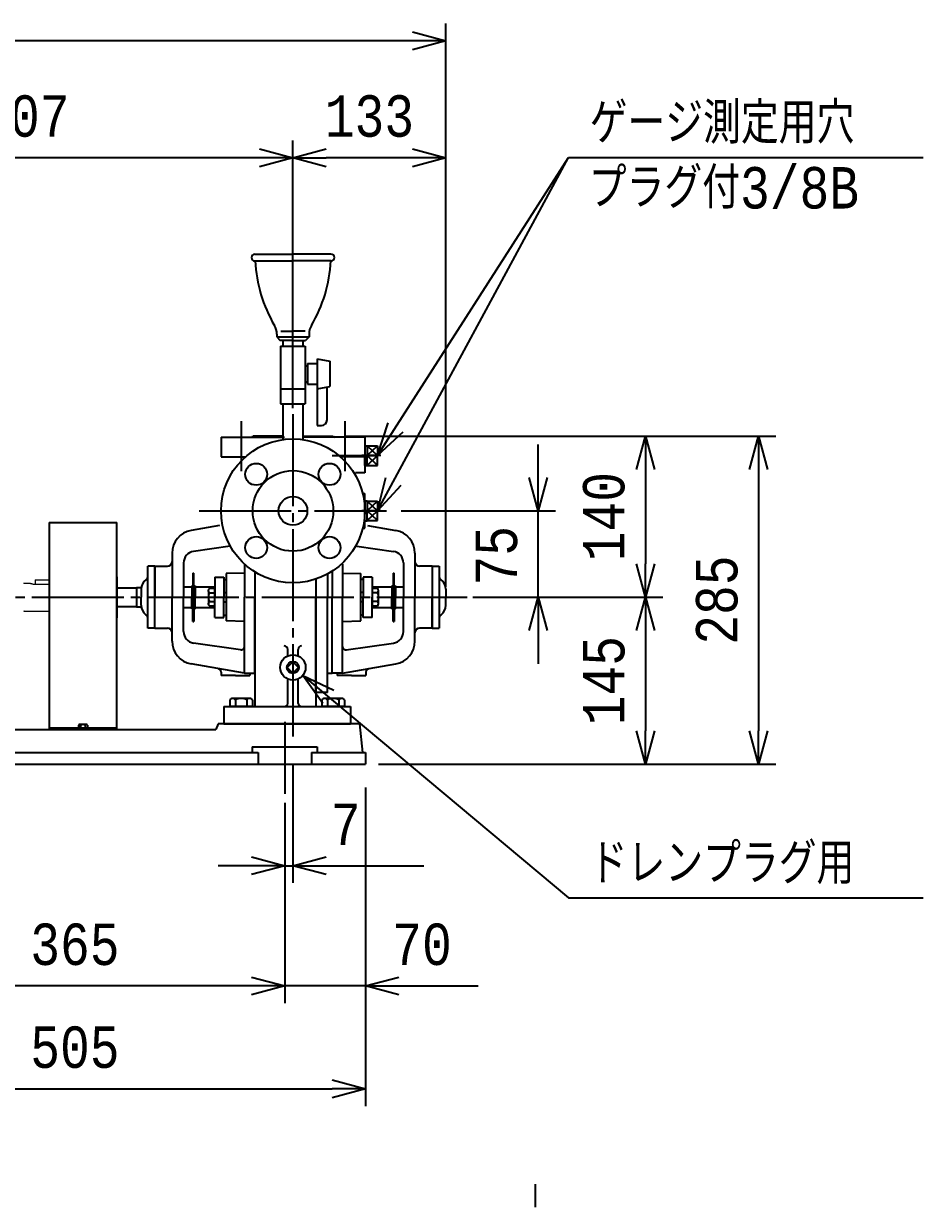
# Model space of a CAD drawing. Header units: millimetres. Extents: x 0 to 2376, y 0 to 1680.
# Drawn here: x 744 to 1526, y 0 to 1028 of the extents above; entities that cross this region are included whole.
import ezdxf

# ---------------------------------------------------------------- set-up
doc = ezdxf.new("R2010")
doc.units = ezdxf.units.MM
doc.header["$LTSCALE"] = 4
doc.linetypes.add('CENTER', pattern=[25, 20, -1.5, 2, -1.5])
for name, color, linetype in [('DETAIL', 4, 'Continuous'), ('NOTE', 2, 'Continuous'), ('SIZE', 3, 'Continuous')]:
    doc.layers.add(name, color=color, linetype=linetype)
doc.styles.get("Standard").update_dxf_attribs({"font": 'monotxt.shx', "width": 0.83, "bigfont": 'extfont.shx'})
doc.dimstyles.new('STDIM1', dxfattribs={"dimtxt": 36, "dimasz": 29, "dimexe": 15, "dimexo": 5.08, "dimgap": 18, "dimtad": 1, "dimdsep": 46, "dimtxsty": 'Standard', "dimsah": 1, "dimcen": 0, "dimdle": 4.496, "dimclrd": 256, "dimclre": 256, "dimclrt": 256, "dimadec": 0, "dimazin": 0, "dimtfac": 1, "dimtmove": 0, "dimatfit": 3, "dimfxl": 1, "dimtvp": 1, "dimtolj": 1, "dimarcsym": 0})

# ---------------------------------------------------------------- blocks, each defined once
blk = doc.blocks.new('_Open30')
at = {"color": 0, "linetype": 'ByBlock', "lineweight": -2}
for p, q in [((-1, 0.268), (0, 0)), ((0, 0), (-1, -0.268)), ((0, 0), (-1, 0))]:
    blk.add_line(p, q, dxfattribs=at)

msp = doc.modelspace()

# ---------------------------------------------------------------- linework, layer by layer
at = {"color": 7, "linetype": 'Continuous', "lineweight": 15}
for p, q in [((753.6, 545.1), (753.6, 541.4)), ((753.6, 545.1), (765.6, 545.1)), ((749.6, 542.1), (744.1, 542.1)), ((753.6, 541.4), (765.6, 541.4)), ((744.1, 518.1), (765.6, 518.1))]:
    msp.add_line(p, q, dxfattribs=at)
at = {"color": 7, "linetype": 'Continuous'}
msp.add_line((1188, 20), (1188, 0), dxfattribs=at)
at = {"color": 7, "linetype": 'Continuous', "lineweight": 15}
for centre, start, end in [((744.1, 542.6), 180, 270), ((744.1, 517.6), 90, 180)]:
    msp.add_arc(centre, 0.5, start, end, dxfattribs=at)
msp.add_open_spline([(749.6, 542.1), (749.6, 542.1), (749.6, 542), (750.2, 541.9), (751.1, 541.6), (752.3, 541.4), (753.1, 541.4), (753.6, 541.4)], degree=3, knots=[0, 0, 0, 0, 0.154884, 0.373859, 0.587376, 0.793544, 1, 1, 1, 1], dxfattribs=at)
at = {"layer": 'DETAIL'}
for p, q in [((944.6, 828.2), (977.6, 828.2)), ((1010.6, 828.2), (977.6, 828.2)), ((944.6, 822.2), (977.6, 822.2)), ((1010.6, 822.2), (977.6, 822.2)), ((967, 761.1), (977.6, 761.1)), ((988.2, 761.1), (977.6, 761.1)), ((963.6, 758.6), (963.6, 756.2)), ((963.6, 756.2), (991.6, 756.2)), ((963.6, 756.2), (966.6, 753.2)), ((977.6, 753.2), (966.6, 753.2)), ((968.9, 753.2), (968.9, 748.2)), ((977.6, 753.2), (988.6, 753.2)), ((986.2, 753.2), (986.2, 748.2)), ((991.6, 756.2), (988.6, 753.2)), ((991.6, 758.6), (991.6, 756.2)), ((966.8, 748.2), (988.3, 748.2)), ((966.8, 748.2), (966.8, 698.2)), ((988.3, 748.2), (988.3, 698.2)), ((988.3, 731.2), (990.3, 731.2)), ((990.3, 733.2), (990.3, 715.2)), ((990.3, 733.2), (998.8, 733.2)), ((998.8, 737.2), (998.8, 679.2)), ((998.8, 737.2), (1009.8, 735.2)), ((1009.8, 735.2), (1009.8, 713.1)), ((966.8, 711.2), (988.3, 711.2)), ((988.3, 717.2), (990.3, 717.2)), ((990.3, 715.2), (998.8, 715.2)), ((998.8, 711.2), (1009.8, 713.1)), ((1007.3, 684.2), (1007.3, 712.7)), ((966.8, 698.2), (988.3, 698.2)), ((968.9, 698.2), (968.9, 667.6)), ((986.2, 698.2), (986.2, 667.6)), ((998.8, 679.2), (1002.3, 679.2)), ((915.1, 669.1), (970.3, 669.1)), ((915.1, 669.1), (915.1, 652.1)), ((968.9, 670.1), (942.6, 670.1)), ((986.2, 670.1), (1012.6, 670.1)), ((1040.1, 669.1), (986.2, 669.1)), ((1040.1, 669.1), (1040.1, 638.1)), ((1040.1, 661.7), (1040.1, 653.1)), ((1040.1, 661.7), (1042.1, 661.7)), ((1042.1, 661.7), (1042.1, 653.1)), ((1042.1, 661.6), (1051.1, 653.1)), ((1051.1, 661.6), (1042.1, 653.1)), ((1042.1, 661.6), (1051.1, 661.6)), ((1051.1, 661.6), (1051.1, 653.1)), ((915.1, 652.1), (936.4, 652.1)), ((1040.1, 652.1), (1018.8, 652.1)), ((1040.1, 644.4), (1040.1, 653.1)), ((1042.1, 644.6), (1051.1, 653.1)), ((1051.1, 644.6), (1042.1, 653.1)), ((1042.1, 644.4), (1042.1, 653.1)), ((1051.1, 644.6), (1051.1, 653.1)), ((1040.1, 638.1), (1032.1, 638.1)), ((1040.1, 644.4), (1042.1, 644.4)), ((1042.1, 644.6), (1051.1, 644.6)), ((1038.2, 620.1), (1040.1, 620.1)), ((1040.1, 590.1), (1040.1, 620.1)), ((1040.1, 613.7), (1042.1, 613.7)), ((1040.1, 613.7), (1040.1, 605.1)), ((1042.1, 613.7), (1042.1, 605.1)), ((1042.1, 613.6), (1051.1, 605.1)), ((1051.1, 613.6), (1042.1, 605.1)), ((1042.1, 613.6), (1051.1, 613.6)), ((1051.1, 613.6), (1051.1, 605.1)), ((1040.1, 596.4), (1040.1, 605.1)), ((1042.1, 596.6), (1051.1, 605.1)), ((1051.1, 596.6), (1042.1, 605.1)), ((1042.1, 596.4), (1042.1, 605.1)), ((1042.1, 596.6), (1051.1, 596.6)), ((1051.1, 596.6), (1051.1, 605.1)), ((765.6, 595.1), (765.6, 415.1)), ((765.6, 595.1), (824.6, 595.1)), ((824.6, 415.1), (824.6, 595.1)), ((913.7, 592.3), (889.1, 588)), ((1038.2, 590.1), (1040.1, 590.1)), ((1040.1, 596.4), (1042.1, 596.4)), ((1042.4, 592.3), (1067, 588)), ((872.6, 568.3), (872.6, 530.1)), ((923.1, 574.4), (891.2, 569.9)), ((1033, 574.4), (1065, 569.9)), ((1083.6, 568.3), (1083.6, 530.1)), ((851.6, 503.1), (851.6, 557.1)), ((857.6, 557.1), (851.6, 557.1)), ((857.6, 557.1), (868.6, 557.1)), ((857.6, 503.1), (857.6, 557.1)), ((857.6, 557.1), (857.6, 530.1)), ((882.6, 560), (882.6, 530.1)), ((935.6, 558.8), (935.6, 530.1)), ((1020.6, 558.8), (1020.6, 530.1)), ((1073.6, 560), (1073.6, 530.1)), ((1098.6, 557.1), (1087.6, 557.1)), ((1098.6, 557.1), (1098.6, 503.1)), ((1098.6, 557.1), (1098.6, 530.1)), ((1098.6, 557.1), (1104.6, 557.1)), ((1104.6, 557.1), (1104.6, 503.1)), ((824.6, 547.8), (824.6, 512.3)), ((890.6, 551.1), (890.6, 530.1)), ((890.6, 551.1), (891.6, 551.1)), ((891.6, 530.1), (891.6, 551.1)), ((909.6, 547.6), (909.6, 530.1)), ((909.6, 547.6), (917.6, 547.6)), ((917.6, 547.6), (917.6, 530.1)), ((917.6, 545.6), (919.6, 545.6)), ((935.6, 551), (919.6, 550.6)), ((919.6, 550.6), (919.6, 509.6)), ((944.6, 552.2), (944.6, 435.1)), ((944.6, 552), (944.6, 530.1)), ((997.6, 545.9), (997.6, 530.1)), ((997.6, 545.8), (997.6, 435.1)), ((1007.6, 550.2), (1007.6, 530.1)), ((1011.6, 552.6), (1011.6, 530.1)), ((1011.6, 552), (1011.6, 530.1)), ((1020.6, 551), (1036.6, 550.6)), ((1036.6, 509.6), (1036.6, 550.6)), ((1038.6, 545.6), (1036.6, 545.6)), ((1038.6, 547.6), (1038.6, 530.1)), ((1046.6, 547.6), (1038.6, 547.6)), ((1046.6, 547.6), (1046.6, 530.1)), ((1064.6, 551.1), (1064.6, 530.1)), ((1064.6, 551.1), (1065.6, 551.1)), ((1065.6, 530.1), (1065.6, 551.1)), ((824.6, 538.1), (841.6, 538.1)), ((841.6, 538.6), (841.6, 521.6)), ((841.6, 538.6), (845.6, 538.6)), ((845.6, 537.1), (845.6, 530.1)), ((882.6, 539.1), (889.6, 539.1)), ((889.6, 540.1), (890.6, 540.1)), ((889.6, 540.1), (889.6, 530.1)), ((891.6, 540.1), (892.6, 540.1)), ((892.6, 540.1), (892.6, 530.1)), ((892.6, 539.1), (909.6, 539.1)), ((904.1, 535.7), (904.1, 524.4)), ((909.6, 537.6), (905, 537.6)), ((909.6, 522.6), (909.6, 537.6)), ((1046.6, 539.1), (1063.6, 539.1)), ((1051.1, 537.6), (1046.6, 537.6)), ((1046.6, 537.6), (1046.6, 522.6)), ((1052.1, 524.4), (1052.1, 535.7)), ((1063.6, 540.1), (1064.6, 540.1)), ((1063.6, 540.1), (1063.6, 530.1)), ((1065.6, 540.1), (1066.6, 540.1)), ((1066.6, 540.1), (1066.6, 530.1)), ((1066.6, 539.1), (1073.6, 539.1)), ((1110.6, 537.1), (1110.6, 530.1)), ((845.6, 523.1), (845.6, 530.1)), ((857.6, 503.1), (857.6, 530.1)), ((872.6, 491.9), (872.6, 530.1)), ((882.6, 500.2), (882.6, 530.1)), ((889.6, 520.1), (889.6, 530.1)), ((890.6, 509.1), (890.6, 530.1)), ((891.6, 530.1), (891.6, 509.1)), ((892.6, 520.1), (892.6, 530.1)), ((905, 533.8), (909.6, 533.8)), ((905, 526.3), (909.6, 526.3)), ((909.6, 512.6), (909.6, 530.1)), ((917.6, 534.1), (919.6, 534.1)), ((917.6, 512.6), (917.6, 530.1)), ((917.6, 526.1), (919.6, 526.1)), ((935.6, 464.1), (935.6, 530.1)), ((944.6, 464.1), (944.6, 530.1)), ((997.6, 447.2), (997.6, 530.1)), ((1007.6, 447.2), (1007.6, 530.1)), ((1011.6, 464.1), (1011.6, 530.1)), ((1011.6, 464.1), (1011.6, 530.1)), ((1020.6, 464.1), (1020.6, 530.1)), ((1038.6, 534.1), (1036.6, 534.1)), ((1038.6, 526.1), (1036.6, 526.1)), ((1038.6, 512.6), (1038.6, 530.1)), ((1051.1, 533.8), (1046.6, 533.8)), ((1046.6, 512.6), (1046.6, 530.1)), ((1051.1, 526.3), (1046.6, 526.3)), ((1063.6, 520.1), (1063.6, 530.1)), ((1064.6, 509.1), (1064.6, 530.1)), ((1065.6, 530.1), (1065.6, 509.1)), ((1066.6, 520.1), (1066.6, 530.1)), ((1073.6, 500.2), (1073.6, 530.1)), ((1083.6, 491.9), (1083.6, 530.1)), ((1098.6, 503.1), (1098.6, 530.1)), ((1110.6, 523.1), (1110.6, 530.1)), ((824.6, 522.1), (841.6, 522.1)), ((841.6, 521.6), (845.6, 521.6)), ((882.6, 521.1), (889.6, 521.1)), ((889.6, 520.1), (890.6, 520.1)), ((891.6, 520.1), (892.6, 520.1)), ((892.6, 521.1), (909.6, 521.1)), ((905, 522.6), (909.6, 522.6)), ((917.6, 514.6), (919.6, 514.6)), ((1038.6, 514.6), (1036.6, 514.6)), ((1046.6, 522.6), (1051.1, 522.6)), ((1046.6, 521.1), (1063.6, 521.1)), ((1063.6, 520.1), (1064.6, 520.1)), ((1065.6, 520.1), (1066.6, 520.1)), ((1066.6, 521.1), (1073.6, 521.1)), ((890.6, 509.1), (891.6, 509.1)), ((909.6, 512.6), (917.6, 512.6)), ((935.6, 509.1), (919.6, 509.6)), ((1020.6, 509.1), (1036.6, 509.6)), ((1046.6, 512.6), (1038.6, 512.6)), ((1064.6, 509.1), (1065.6, 509.1)), ((857.6, 503.1), (851.6, 503.1)), ((857.6, 503.1), (868.6, 503.1)), ((1098.6, 503.1), (1087.6, 503.1)), ((1098.6, 503.1), (1104.6, 503.1)), ((932.1, 484.5), (891.2, 490.3)), ((973.1, 479.1), (973.1, 484.9)), ((982.1, 479.1), (982.1, 484.7)), ((1024, 484.5), (1065, 490.3)), ((972.6, 469.1), (977.6, 474)), ((977.6, 474), (982.5, 469.1)), ((935.6, 464.1), (889.1, 472.2)), ((915.1, 465.1), (915.1, 462.1)), ((935.6, 464.1), (944.6, 464.1)), ((940.1, 464.1), (940.1, 462.1)), ((977.6, 464.1), (972.6, 469.1)), ((977.6, 464.1), (982.5, 469.1)), ((1007.6, 464.1), (1011.6, 464.1)), ((1020.6, 464.1), (1011.6, 464.1)), ((1016.1, 464.1), (1016.1, 462.1)), ((1020.6, 464.1), (1067, 472.2)), ((1041.1, 465.1), (1041.1, 462.1)), ((927.6, 462.1), (915.1, 462.1)), ((927.6, 462.1), (940.1, 462.1)), ((973.1, 438.1), (973.1, 459)), ((982.1, 437.7), (982.1, 459)), ((1028.6, 462.1), (1016.1, 462.1)), ((1028.6, 462.1), (1041.1, 462.1)), ((1007.6, 447.2), (997.6, 447.2)), ((917.6, 435.1), (1027.6, 435.1)), ((917.6, 435.1), (917.6, 420.1)), ((922.7, 440.8), (922.7, 435.1)), ((942.4, 435.1), (922.7, 435.1)), ((939.9, 442.1), (925.2, 442.1)), ((927.7, 440.8), (927.7, 435.1)), ((937.5, 440.8), (937.5, 435.1)), ((942.4, 440.8), (942.4, 435.1)), ((1002.7, 440.8), (1002.7, 435.1)), ((1022.4, 435.1), (1002.7, 435.1)), ((1019.9, 442.1), (1005.2, 442.1)), ((1007.7, 440.8), (1007.7, 435.1)), ((1017.5, 440.8), (1017.5, 435.1)), ((1022.4, 440.8), (1022.4, 435.1)), ((1027.6, 435.1), (1027.6, 420.1)), ((724.9, 415.1), (910.6, 415.1)), ((765.6, 416.6), (824.6, 416.6)), ((765.6, 415.1), (824.6, 415.1)), ((791.1, 418.9), (791.1, 416.6)), ((791.1, 416.6), (799.1, 416.6)), ((798.1, 419.4), (792.1, 419.4)), ((793.1, 418.9), (793.1, 416.6)), ((797.1, 418.9), (797.1, 416.6)), ((799.1, 418.9), (799.1, 416.6)), ((912.6, 420.1), (910.6, 415.1)), ((1035.6, 420.1), (912.6, 420.1)), ((917.6, 420.1), (1027.6, 420.1)), ((1038.4, 395.1), (1035.6, 420.1)), ((628.7, 395.1), (947.5, 395.1)), ((942.3, 400.1), (998.8, 400.1)), ((942.3, 400.1), (942.3, 395.1)), ((947.5, 395.1), (947.5, 385.1)), ((993.7, 395.1), (1040.6, 395.1)), ((993.7, 395.1), (993.7, 385.1)), ((998.8, 400.1), (998.8, 395.1)), ((1040.6, 395.1), (1040.6, 385.1)), ((535.6, 385.1), (1040.6, 385.1))]:
    msp.add_line(p, q, dxfattribs=at)
at = {"layer": 'DETAIL', "color": 4, "linetype": 'CENTER'}
for p, q in [((977.6, 689.2), (977.6, 405.6)), ((932.6, 682.9), (932.6, 639.5)), ((1022.6, 682.9), (1022.6, 639.5)), ((1011.6, 653.1), (1049.9, 653.1)), ((1053.9, 653.1), (1037.4, 653.1)), ((896.2, 605.1), (1058.9, 605.1)), ((1053.9, 605.1), (1037.4, 605.1)), ((450.6, 530.1), (1129, 530.1)), ((977.6, 476.5), (977.6, 461.6)), ((970.6, 421.9), (970.6, 359.2))]:
    msp.add_line(p, q, dxfattribs=at)
at = {"layer": 'DETAIL'}
for centre, radius in [((977.6, 605.1), 62.5), ((945.7, 636.9), 9.5), ((977.6, 605.1), 35), ((1009.4, 636.9), 9.5), ((977.6, 605.1), 12.5), ((945.7, 573.2), 9.5), ((1009.4, 573.2), 9.5), ((977.6, 469.1), 11), ((977.6, 469.1), 5.25)]:
    msp.add_circle(centre, radius, dxfattribs=at)
for centre, radius, start, end in [((944.6, 825.2), 3, 90, 270), ((1010.6, 825.2), 3, 270, 90), ((1066.6, 828.2), 122, 182.819, 210.5356), ((888.6, 828.2), 122, 329.4644, 357.181), ((948.6, 758.6), 15, 0, 30.5356), ((1006.6, 758.6), 15, 149.4644, 180), ((1002.3, 684.2), 5, 270, 0), ((941.6, 670.1), 1, 270, 0), ((1013.6, 670.1), 1, 180, 270), ((892.6, 568.3), 20, 99.9042, 180), ((1063.6, 568.3), 20, 0, 80.0958), ((892.6, 560), 10, 98.0544, 180), ((1063.6, 560), 10, 0, 81.9456), ((868.6, 561.1), 4, 270, 0), ((1087.6, 561.1), 4, 180, 270), ((855.6, 537.1), 10, 124.8499, 180), ((847.6, 548.6), 4, 304.8499, 360), ((1108.6, 548.6), 4, 180, 235.1501), ((1100.6, 537.1), 10, 0, 55.1501), ((906.4, 535.7), 2.35, 127.0345, 232.9655), ((1049.7, 535.7), 2.35, 307.0345, 52.9655), ((912.1, 530.1), 8, 152.0243, 207.9757), ((906.4, 524.4), 2.35, 127.0345, 232.9655), ((1044.1, 530.1), 8, 332.0243, 27.9757), ((1049.7, 524.4), 2.35, 307.0345, 52.9655), ((855.6, 523.1), 10, 180, 235.1501), ((847.6, 511.6), 4, 0, 55.1501), ((1108.6, 511.6), 4, 124.8499, 180), ((1100.6, 523.1), 10, 304.8499, 0), ((868.6, 499.1), 4, 0, 90), ((892.6, 500.2), 10, 180, 261.9456), ((1063.6, 500.2), 10, 278.0544, 0), ((1087.6, 499.1), 4, 90, 180), ((892.6, 491.9), 20, 180, 260.0958), ((932.6, 487.4), 3, 261.9456, 0), ((970.1, 484.7), 3, 0, 90), ((985.1, 484.7), 3, 90, 180), ((1023.6, 487.4), 3, 180, 278.0544), ((1063.6, 491.9), 20, 279.9042, 0), ((912.1, 465.1), 3, 0, 80.3238), ((1044.1, 465.1), 3, 99.6762, 180), ((925.2, 439.1), 2.98, 34.6461, 145.3539), ((932.6, 432.1), 10, 60.6103, 119.3897), ((939.9, 439.1), 2.98, 34.6461, 145.3539), ((970.1, 438.1), 3, 270, 0), ((985.1, 438.1), 3, 180, 270), ((1005.2, 439.1), 2.98, 34.6461, 145.3539), ((1012.6, 432.1), 10, 60.6103, 119.3897), ((1019.9, 439.1), 2.98, 34.6461, 145.3539), ((792.1, 418.2), 1.22, 34.6461, 145.3539), ((795.1, 415.3), 4.08, 60.6103, 119.3897), ((798.1, 418.2), 1.22, 34.6461, 145.3539)]:
    msp.add_arc(centre, radius, start, end, dxfattribs=at)
at = {"layer": 'NOTE'}
for p, q in [((1217, 912.1), (1525.5, 912.1)), ((1217, 268.8), (1525.5, 268.8))]:
    msp.add_line(p, q, dxfattribs=at)
at = {"layer": 'SIZE'}
for p, q in [((1110.6, 539.1), (1110.6, 1028.4)), ((1081.6, 1013.4), (470.6, 1013.4)), ((977.6, 694.3), (977.6, 926.9)), ((948.6, 911.9), (470.6, 911.9)), ((1081.6, 911.9), (1006.6, 911.9)), ((1023.9, 670.1), (1397.2, 670.1)), ((1190.7, 634.1), (1190.7, 662.8)), ((1284, 641.1), (1284, 559.1)), ((1382.2, 641.1), (1382.2, 414.1)), ((1071.8, 605.1), (1205.7, 605.1)), ((1190.7, 530.1), (1190.7, 605.1)), ((1134.1, 530.1), (1299, 530.1)), ((1134.1, 530.1), (1290.3, 530.1)), ((1137.1, 530.1), (1205.7, 530.1)), ((1190.7, 501.1), (1190.7, 472.1)), ((1284, 501.1), (1284, 414.1)), ((977.6, 385.4), (977.6, 281.8)), ((1051.9, 385.1), (1397.2, 385.1)), ((1040.6, 364.7), (1040.6, 87.9)), ((970.6, 351.4), (970.6, 177.3)), ((941.6, 296.8), (912.6, 296.8)), ((970.6, 296.8), (977.6, 296.8)), ((1006.6, 296.8), (1091.5, 296.8)), ((970.6, 261.4), (970.6, 177.3)), ((941.6, 192.3), (634.6, 192.3)), ((1040.6, 192.3), (970.6, 192.3)), ((1059.6, 192.3), (1138.6, 192.3)), ((564.6, 102.9), (1011.6, 102.9))]:
    msp.add_line(p, q, dxfattribs=at)

# ---------------------------------------------------------------- block references
at = {"layer": 'SIZE', "xscale": 29, "yscale": 29, "zscale": 29}
for p in [(1110.6, 1013.4), (977.6, 911.9), (1110.6, 911.9), (970.6, 296.8), (970.6, 192.3), (970.6, 192.3), (1040.6, 102.9)]:
    msp.add_blockref('_Open30', p, dxfattribs=at)
at = {"layer": 'SIZE'}
for p, xscale, yscale, zscale, rotation in [((977.6, 911.9), 29, 29, 29, 180), ((1284, 670.1), 29, 29, 29, 90), ((1382.2, 670.1), 29, 29, 29, 90), ((1190.7, 605.1), 29, 29, 29, 270), ((1284, 530.1), 29, 29, 29, 270), ((1190.7, 530.1), 29, 29, 29, 90), ((1284, 530.1), 29, 29, 29, 90), ((1284, 385.1), 29, 29, 29, 270), ((1382.2, 385.1), 29, 29, 29, 270), ((977.6, 296.8), 29.00000000000023, 29.00000000000023, 29.00000000000023, 180), ((1040.6, 192.3), 29.00000000000023, 29.00000000000023, 29.00000000000023, 180)]:
    msp.add_blockref('_Open30', p, dxfattribs=dict(at, xscale=xscale, yscale=yscale, zscale=zscale, rotation=rotation))

# ---------------------------------------------------------------- texts
at = {"layer": 'NOTE', "width": 0.83}
for s, p in [('ゲージ測定用穴', (1235.5, 924.2)), ('プラグ付3/8B', (1234.7, 867.8)), ('ドレンプラグ用', (1235.5, 280.9))]:
    msp.add_text(s, height=36, dxfattribs=at).set_placement(p)
at = {"layer": 'SIZE', "char_height": 36, "attachment_point": 5}
for s, insert in [('507', (744.6, 947.9)), ('\\A1;133', (1044.1, 947.9)), ('\\A1;7', (1023.5, 332.8)), ('365', (788.1, 228.3)), ('\\A1;70', (1089.8, 228.3)), ('505', (788.1, 138.9))]:
    msp.add_mtext(s, dxfattribs=dict(at, insert=insert))
at = {"layer": 'SIZE', "char_height": 36, "attachment_point": 5, "rotation": 90}
for s, insert in [('\\A1;140', (1248, 600.1)), ('\\A1;75', (1154.7, 566.1)), ('\\A1;285', (1346.2, 527.6)), ('\\A1;145', (1248, 457.6))]:
    msp.add_mtext(s, dxfattribs=dict(at, insert=insert))

# ---------------------------------------------------------------- leaders
at = {"layer": 'NOTE'}
for points in [[(1051.1, 605.1), (1217, 912.1)], [(1051.1, 653.1), (1217, 912.1)], [(986.1, 462.2), (1217, 268.8)]]:
    msp.add_leader(points, dimstyle='STDIM1', override={"dimgap": 18, "dimtad": 0, "dimdec": 4, "dimtdec": 4, "dimldrblk": 'Open30', "dimtzin": 0}, dxfattribs=at)

doc.saveas('drawing.dxf')
